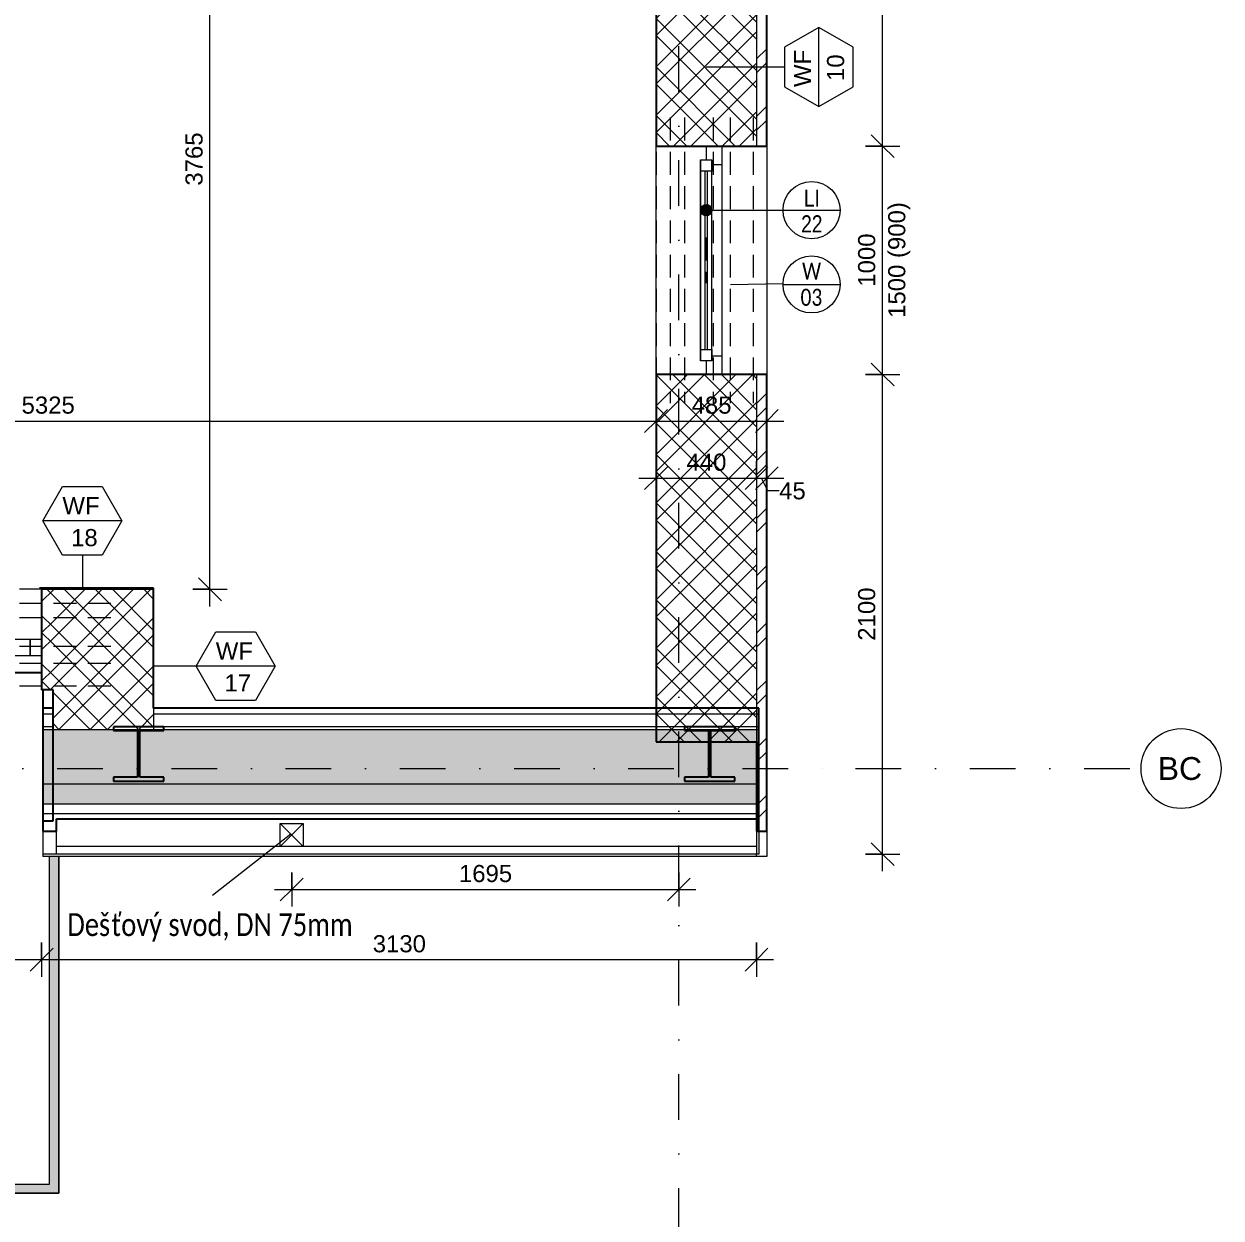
# Model space of a CAD drawing. Header units: millimetres. Extents: x -8668 to 43537, y -2985 to 58543.
# Drawn here: x 17953 to 23195, y 41984 to 47213 of the extents above; entities that cross this region are included whole.
import ezdxf

# ---------------------------------------------------------------- set-up
doc = ezdxf.new("R2010")
doc.units = ezdxf.units.MM
doc.linetypes.add('HA_Dash_3mm-S1mm', pattern=[150, 100, -50])
doc.linetypes.add('HA_DashDot_10mm-S3mm', pattern=[500, 200, -150, 0, -150])
for name, color, linetype, lineweight in [('A-____-____-DIMS', 9, 'Continuous', 5), ('A-____-____-DIMS-50', 9, 'Continuous', 5), ('A-AREA-____-OTLN', 9, 'Continuous', 25), ('A-DETL-____-THIN', 9, 'Continuous', 9), ('A-FLOR-HRAL-OTLN', 9, 'Continuous', 9), ('A-GENM-____-HDLN', 9, 'HA_Dash_3mm-S1mm', 9), ('A-GENM-____-IDEN', 9, 'Continuous', 9), ('A-GENM-____-OTLN', 9, 'Continuous', 9), ('A-GLAZ-____-IDEN', 9, 'Continuous', 9), ('A-GLAZ-____-MCUT', 9, 'Continuous', 5), ('A-GLAZ-____-OTLN', 9, 'Continuous', 5), ('A-GLAZ-CURT-MCUT', 9, 'Continuous', 5), ('A-GLAZ-CURT-OTLN', 9, 'Continuous', 5), ('A-GLAZ-CWMG-MCUT', 9, 'Continuous', 5), ('A-GLAZ-CWMG-OTLN', 9, 'Continuous', 5), ('A-ROOF-____-MCUT', 9, 'Continuous', 25), ('A-ROOF-____-OTLN', 9, 'Continuous', 9), ('A-ROOF-____-PATT', 9, 'Continuous', 25), ('A-WALL-____-IDEN', 9, 'Continuous', 9), ('A-WALL-____-MCUT', 9, 'Continuous', 25), ('A-WALL-____-OTLN', 9, 'Continuous', 9), ('A-WALL-____-PATT', 9, 'Continuous', 25), ('G-____-____-TEXT', 9, 'Continuous', 5), ('M-HVAC-DUCT-OTLN', 9, 'Continuous', 9), ('S-BEAM-____-MCUT', 9, 'Continuous', 25), ('S-GRID-____-IDEN', 9, 'Continuous', 9), ('S-GRID-____-OTLN', 9, 'Continuous', 5)]:
    doc.layers.add(name, color=color, linetype=linetype, lineweight=lineweight)
doc.styles.add('Arial', font='arial.ttf', dxfattribs={"height": 100})
doc.styles.add('Arial_1', font='arial.ttf', dxfattribs={"height": 75})
doc.styles.add('Arial_2', font='arial.ttf', dxfattribs={"width": 0.8, "height": 75})
doc.styles.add('Calibri', font='calibri.ttf', dxfattribs={"width": 0.8, "height": 75})
doc.styles.add('Calibri_1', font='calibri.ttf', dxfattribs={"width": 0.8, "height": 100})
doc.dimstyles.new('Inner_Dimensions_1', dxfattribs={"dimscale": 304.8, "dimtxt": 76.519455, "dimasz": 0.328084, "dimexe": 0.246063, "dimexo": 0.0625, "dimgap": 0.032808, "dimtad": 1, "dimdec": 0, "dimzin": 0, "dimdsep": 46, "dimtxsty": 'Arial_1', "dimblk1": 'OBLIQUE', "dimblk2": 'OBLIQUE', "dimsah": 1, "dimcen": 0.09, "dimdle": 0.246063, "dimazin": 0, "dimtfac": 1, "dimtdec": 4, "dimtix": 1, "dimtmove": 0, "dimatfit": 3, "dimfxl": 0.246063, "dimfxlon": 1, "dimtvp": 1, "dimtolj": 1, "dimtzin": 0, "dimlwd": 9, "dimlwe": 9, "dimarcsym": 2})
doc.dimstyles.new('Inner_Dimensions_2', dxfattribs={"dimscale": 304.8, "dimtxt": 76.519455, "dimasz": 0.328084, "dimexe": 0.246063, "dimexo": 0.0625, "dimgap": 0.032808, "dimtad": 1, "dimdec": 0, "dimzin": 0, "dimdsep": 46, "dimtxsty": 'Arial_1', "dimblk1": 'OBLIQUE', "dimblk2": 'OBLIQUE', "dimsah": 1, "dimcen": 0.09, "dimdle": 0.246063, "dimazin": 0, "dimtfac": 1, "dimtdec": 4, "dimtix": 1, "dimtmove": 1, "dimatfit": 3, "dimfxl": 0.246063, "dimfxlon": 1, "dimtvp": 1, "dimtolj": 1, "dimtzin": 0, "dimlwd": 9, "dimlwe": 9, "dimarcsym": 2})
pattern_1 = [(45, (0, 0), (-106.066, 106.066), []), (45, (75, 0), (-106.066, 106.066), []), (315, (0, 0), (106.066, 106.066), []), (315, (75, 0), (106.066, 106.066), [])]
pattern_2 = [(0, (0, 0), (58.594, 33.829), [39.062, -78.125]), (120, (0, 0), (-58.593773, 33.829393), [39.062, -78.125]), (60, (0, 0), (0.000227, 67.658393), [0, -78.125, 39.062, 0])]

# ---------------------------------------------------------------- blocks, each defined once
blk = doc.blocks.new('BD Libus_IFC_ifc-1-DPS_2NP - B')
at = {"layer": 'S-BEAM-____-MCUT', "color": 7}
for p, q in [((18565.7, 44135.8), (18345.7, 44135.8)), ((18345.7, 44135.8), (18345.7, 44118.5)), ((18565.7, 44118.5), (18565.7, 44135.8)), ((21065.7, 44135.8), (20845.7, 44135.8)), ((20845.7, 44135.8), (20845.7, 44118.5)), ((21065.7, 44118.5), (21065.7, 44135.8)), ((18345.7, 44118.5), (18451, 44118.5)), ((18451, 44118.5), (18451, 43914.6)), ((18460.5, 43914.6), (18460.5, 44118.5)), ((18460.5, 44118.5), (18565.7, 44118.5)), ((20845.7, 44118.5), (20951, 44118.5)), ((20951, 44118.5), (20951, 43914.6)), ((20960.5, 43914.6), (20960.5, 44118.5)), ((20960.5, 44118.5), (21065.7, 44118.5)), ((18451, 43914.6), (18345.7, 43914.6)), ((18345.7, 43914.6), (18345.7, 43897.3)), ((18345.7, 43897.3), (18565.7, 43897.3)), ((18565.7, 43914.6), (18460.5, 43914.6)), ((18565.7, 43897.3), (18565.7, 43914.6)), ((20951, 43914.6), (20845.7, 43914.6)), ((20845.7, 43914.6), (20845.7, 43897.3)), ((20845.7, 43897.3), (21065.7, 43897.3)), ((21065.7, 43914.6), (20960.5, 43914.6)), ((21065.7, 43897.3), (21065.7, 43914.6))]:
    blk.add_line(p, q, dxfattribs=at)
blk = doc.blocks.new('HA_WD_SinglePanel - 1000x1500-1670803-DPS_2NP - B')
at = {"layer": 'A-GLAZ-____-MCUT'}
for p, q in [((-420, 70), (-500, 70)), ((-420, 25), (-420, 70)), ((500, 70), (420, 70)), ((420, 70), (420, 25)), ((-500, 0), (-440, 0)), ((-440, -25), (-440, 25)), ((-440, 25), (-390, 25)), ((-390, 25), (-390, -25)), ((390, 5), (-390, 5)), ((390, -25), (390, 25)), ((390, 25), (440, 25)), ((440, 25), (440, -25)), ((440, 0), (500, 0)), ((-390, -25), (-440, -25)), ((390, -5), (-390, -5)), ((440, -25), (390, -25))]:
    blk.add_line(p, q, dxfattribs=at)
at = {"layer": 'A-GLAZ-____-OTLN'}
for p, q in [((420, 70), (-420, 70)), ((440, 25), (-440, 25)), ((-440, -25), (-440, 25)), ((390, 25), (-390, 25)), ((440, 25), (440, -25)), ((-440, -25), (440, -25)), ((390, -25), (-390, -25))]:
    blk.add_line(p, q, dxfattribs=at)
blk = doc.blocks.new('Top Rail Type - Top Rail_Internal_-1473068-DPS_2NP - B')
at = {"layer": 'A-FLOR-HRAL-OTLN'}
for points in [[(15585.7, 42092.7), (15625.7, 42132.7), (15625.7, 43567.7), (15585.7, 43567.7), (15585.7, 43080.2)], [(18105.7, 42092.7), (18105.7, 43567.7), (18065.7, 43567.7), (18065.7, 42132.7)], [(18105.7, 42092.7), (18065.7, 42132.7), (15625.7, 42132.7), (15585.7, 42092.7), (17475.2, 42092.7)]]:
    blk.add_hatch(color=256, dxfattribs=at).paths.add_polyline_path(points)
for p, q in [((15585.7, 42092.7), (15585.7, 43567.7)), ((15625.7, 43567.7), (15625.7, 42132.7)), ((18065.7, 42132.7), (18065.7, 43567.7)), ((18105.7, 43567.7), (18105.7, 42092.7)), ((18105.7, 42092.7), (15585.7, 42092.7)), ((15625.7, 42132.7), (18065.7, 42132.7))]:
    blk.add_line(p, q, dxfattribs=at)
blk = doc.blocks.new('Top Rail Type - Top Rail_Internal_-V9-DPS_2NP - B')
at = {"layer": 'A-FLOR-HRAL-OTLN'}
for p, q in [((15585.7, 43567.7), (15585.7, 42092.7)), ((15625.7, 43567.7), (15625.7, 42132.7)), ((18065.7, 42132.7), (18065.7, 43567.7)), ((18105.7, 42092.7), (18105.7, 43567.7)), ((15585.7, 42092.7), (18105.7, 42092.7)), ((15625.7, 42132.7), (18065.7, 42132.7))]:
    blk.add_line(p, q, dxfattribs=at)
blk = doc.blocks.new('Systémový panel - Sklo-1713580-DPS_2NP - B')
at = {"layer": 'A-GLAZ-CURT-MCUT'}
for p, q in [((733.125, 70), (-733.125, 70)), ((-733.125, 70), (-733.125, 0)), ((733.125, 0), (733.125, 70)), ((-733.125, 0), (733.125, 0))]:
    blk.add_line(p, q, dxfattribs=at)
blk = doc.blocks.new('Obdélníková příčel - 50x70mm EXT-1518050-DPS_2NP - B')
at = {"layer": 'A-GLAZ-CWMG-MCUT'}
for p, q in [((0, 0), (-50, 0)), ((-50, 0), (-50, -70)), ((0, -70), (0, 0)), ((-50, -70), (0, -70))]:
    blk.add_line(p, q, dxfattribs=at)
blk = doc.blocks.new('TB_Porotherm KPVarioUNI_1250mm - TB_Porotherm KPVarioUNI_1250mm-1944691-DPS_2NP - B')
at = {"layer": 'A-GENM-____-HDLN'}
for p, q in [((-625, 205), (625, 205)), ((-625, 105), (625, 105)), ((-625, 30), (625, 30)), ((-100, 0), (100, 0)), ((-625, -95), (625, -95)), ((-625, -157.5), (625, -157.5)), ((-625, -220), (625, -220))]:
    blk.add_line(p, q, dxfattribs=at)
blk = doc.blocks.new('TB_Porotherm KPVarioUNI_3000mm - TB_Porotherm KPVarioUNI_3000mm-1959484-DPS_2NP - B')
at = {"layer": 'A-GENM-____-HDLN'}
for p, q in [((-1500, 205), (1500, 205)), ((-1500, 105), (1500, 105)), ((-1500, 30), (1500, 30)), ((-100, 0), (100, 0)), ((-1500, -95), (1500, -95)), ((-1500, -157.5), (1500, -157.5)), ((-1500, -220), (1500, -220))]:
    blk.add_line(p, q, dxfattribs=at)
blk = doc.blocks.new('Grid - Radius 3_5mm-353793-DPS_2NP - B')
at = {"layer": 'S-GRID-____-IDEN'}
blk.add_circle((0, 0), 3.5, dxfattribs=at)
blk = doc.blocks.new('DIMBLOCK38-DPS_2NP - B')
at = {"layer": 'A-____-____-DIMS-50', "lineweight": 9}
for p, q in [((18767.8, 48502.7), (18717.8, 48552.7)), ((18692.8, 48502.7), (18842.8, 48502.7)), ((18767.8, 48502.7), (18692.8, 48502.7)), ((18767.8, 44662.7), (18767.8, 48502.7)), ((18767.8, 48502.7), (18817.8, 48452.7)), ((18767.8, 44737.7), (18717.8, 44787.7)), ((18692.8, 44737.7), (18842.8, 44737.7)), ((18767.8, 44737.7), (18692.8, 44737.7)), ((18767.8, 44737.7), (18817.8, 44687.7))]:
    blk.add_line(p, q, dxfattribs=at)
at = {"layer": 'A-____-____-DIMS-50', "color": 0, "lineweight": 9, "insert": (18660.4, 46504.9), "char_height": 75, "width": 276.883, "attachment_point": 1, "rotation": 90, "line_spacing_factor": 0.941778, "style": 'Arial_1'}
blk.add_mtext('3765', dxfattribs=at)
blk = doc.blocks.new('_Oblique')
at = {"color": 0, "linetype": 'ByBlock', "lineweight": -2}
blk.add_line((-0.5, -0.5), (0.5, 0.5), dxfattribs=at)
blk = doc.blocks.new('DIMBLOCK79-DPS_2NP - B')
at = {"layer": 'A-____-____-DIMS-50', "lineweight": 9}
for p, q in [((15395.7, 45549.2), (15395.7, 45399.2)), ((15395.7, 45474.2), (15395.7, 45549.2)), ((15395.7, 45474.2), (15445.7, 45524.2)), ((20720.7, 45549.2), (20720.7, 45399.2)), ((20720.7, 45474.2), (20720.7, 45549.2)), ((20720.7, 45474.2), (20770.7, 45524.2)), ((15395.7, 45474.2), (15345.7, 45424.2)), ((15395.7, 45474.2), (20720.7, 45474.2)), ((20720.7, 45474.2), (20670.7, 45424.2))]:
    blk.add_line(p, q, dxfattribs=at)
at = {"layer": 'A-____-____-DIMS-50', "color": 0, "lineweight": 9, "insert": (17942.8, 45581.6), "char_height": 75, "width": 276.883, "attachment_point": 1, "line_spacing_factor": 0.941778, "style": 'Arial_1'}
blk.add_mtext('5325', dxfattribs=at)
blk = doc.blocks.new('DIMBLOCK80-DPS_2NP - B')
at = {"layer": 'A-____-____-DIMS-50', "lineweight": 9}
for p, q in [((20720.7, 45549.2), (20720.7, 45399.2)), ((20720.7, 45474.2), (20720.7, 45549.2)), ((20720.7, 45474.2), (20770.7, 45524.2)), ((21205.7, 45549.2), (21205.7, 45399.2)), ((21205.7, 45474.2), (21205.7, 45549.2)), ((21205.7, 45474.2), (21255.7, 45524.2)), ((20720.7, 45474.2), (20670.7, 45424.2)), ((20720.7, 45474.2), (21280.7, 45474.2)), ((21205.7, 45474.2), (21155.7, 45424.2))]:
    blk.add_line(p, q, dxfattribs=at)
at = {"layer": 'A-____-____-DIMS-50', "color": 0, "lineweight": 9, "insert": (20876.7, 45581.6), "char_height": 75, "width": 207.662, "attachment_point": 1, "line_spacing_factor": 0.941778, "style": 'Arial_1'}
blk.add_mtext('485', dxfattribs=at)
blk = doc.blocks.new('DIMBLOCK92-DPS_2NP - B')
at = {"layer": 'A-____-____-DIMS-50', "lineweight": 9}
for p, q in [((18030.7, 43190.7), (18030.7, 43040.7)), ((18030.7, 43115.7), (18030.7, 43190.7)), ((18030.7, 43115.7), (18080.7, 43165.7)), ((21160.7, 43190.7), (21160.7, 43040.7)), ((21160.7, 43115.7), (21160.7, 43190.7)), ((21160.7, 43115.7), (21210.7, 43165.7)), ((18030.7, 43115.7), (17980.7, 43065.7)), ((21235.7, 43115.7), (18030.7, 43115.7)), ((21160.7, 43115.7), (21110.7, 43065.7))]:
    blk.add_line(p, q, dxfattribs=at)
at = {"layer": 'A-____-____-DIMS-50', "color": 0, "lineweight": 9, "insert": (19480.3, 43223), "char_height": 75, "width": 276.883, "attachment_point": 1, "line_spacing_factor": 0.941778, "style": 'Arial_1'}
blk.add_mtext('3130', dxfattribs=at)
blk = doc.blocks.new('DIMBLOCK93-DPS_2NP - B')
at = {"layer": 'A-____-____-DIMS-50', "lineweight": 9}
for p, q in [((15630.7, 43190.7), (15630.7, 43040.7)), ((15630.7, 43115.7), (15630.7, 43190.7)), ((15630.7, 43115.7), (15680.7, 43165.7)), ((18030.7, 43190.7), (18030.7, 43040.7)), ((18030.7, 43115.7), (18030.7, 43190.7)), ((18030.7, 43115.7), (18080.7, 43165.7)), ((15630.7, 43115.7), (15580.7, 43065.7)), ((18030.7, 43115.7), (15630.7, 43115.7)), ((18030.7, 43115.7), (17980.7, 43065.7))]:
    blk.add_line(p, q, dxfattribs=at)
at = {"layer": 'A-____-____-DIMS-50', "color": 0, "lineweight": 9, "insert": (16715.3, 43223), "char_height": 75, "width": 276.883, "attachment_point": 1, "line_spacing_factor": 0.941778, "style": 'Arial_1'}
blk.add_mtext('2400', dxfattribs=at)
blk = doc.blocks.new('DIMBLOCK103-DPS_2NP - B')
at = {"layer": 'A-____-____-DIMS-50', "lineweight": 9}
for p, q in [((21712.8, 45677.7), (21662.8, 45727.7)), ((21637.8, 45677.7), (21787.8, 45677.7)), ((21712.8, 45677.7), (21637.8, 45677.7)), ((21712.8, 43502.7), (21712.8, 45677.7)), ((21712.8, 45677.7), (21762.8, 45627.7)), ((21712.8, 43577.7), (21662.8, 43627.7)), ((21637.8, 43577.7), (21787.8, 43577.7)), ((21712.8, 43577.7), (21637.8, 43577.7)), ((21712.8, 43577.7), (21762.8, 43527.7))]:
    blk.add_line(p, q, dxfattribs=at)
at = {"layer": 'A-____-____-DIMS-50', "color": 0, "lineweight": 9, "insert": (21605.4, 44512.4), "char_height": 75, "width": 276.883, "attachment_point": 1, "rotation": 90, "line_spacing_factor": 0.941778, "style": 'Arial_1'}
blk.add_mtext('2100', dxfattribs=at)
blk = doc.blocks.new('DIMBLOCK104-DPS_2NP - B')
at = {"layer": 'A-____-____-DIMS-50', "lineweight": 9}
for p, q in [((21712.8, 46677.7), (21662.8, 46727.7)), ((21637.8, 46677.7), (21787.8, 46677.7)), ((21712.8, 46677.7), (21637.8, 46677.7)), ((21712.8, 45677.7), (21712.8, 46677.7)), ((21712.8, 46677.7), (21762.8, 46627.7)), ((21712.8, 45677.7), (21662.8, 45727.7)), ((21637.8, 45677.7), (21787.8, 45677.7)), ((21712.8, 45677.7), (21637.8, 45677.7)), ((21712.8, 45677.7), (21762.8, 45627.7))]:
    blk.add_line(p, q, dxfattribs=at)
at = {"layer": 'A-____-____-DIMS-50', "color": 0, "lineweight": 9, "insert": (21605.4, 46062.4), "char_height": 75, "width": 276.883, "attachment_point": 1, "rotation": 90, "line_spacing_factor": 0.941778, "style": 'Arial_1'}
blk.add_mtext('1000', dxfattribs=at)
blk = doc.blocks.new('DIMBLOCK105-DPS_2NP - B')
at = {"layer": 'A-____-____-DIMS-50', "lineweight": 9}
for p, q in [((21637.8, 48802.7), (21787.8, 48802.7)), ((21712.8, 48802.7), (21637.8, 48802.7)), ((21712.8, 48802.7), (21662.8, 48852.7)), ((21712.8, 46677.7), (21712.8, 48802.7)), ((21712.8, 48802.7), (21762.8, 48752.7)), ((21712.8, 46677.7), (21662.8, 46727.7)), ((21637.8, 46677.7), (21787.8, 46677.7)), ((21712.8, 46677.7), (21637.8, 46677.7)), ((21712.8, 46677.7), (21762.8, 46627.7))]:
    blk.add_line(p, q, dxfattribs=at)
at = {"layer": 'A-____-____-DIMS-50', "color": 0, "lineweight": 9, "insert": (21605.4, 47624.9), "char_height": 75, "width": 276.883, "attachment_point": 1, "rotation": 90, "line_spacing_factor": 0.941778, "style": 'Arial_1'}
blk.add_mtext('2125', dxfattribs=at)
blk = doc.blocks.new('HA_TAG_WD - Type Mark-1536199-DPS_2NP - B')
at = {"layer": 'A-GLAZ-____-IDEN'}
blk.add_line((-2.5, 0), (2.5, 0), dxfattribs=at)
blk.add_circle((0, 0), 2.5, dxfattribs=at)
blk = doc.blocks.new('HA_TAG_WA_Partitions - Group _ Type Mark-556634-DPS_2NP - B')
at = {"layer": 'A-WALL-____-IDEN'}
for p, q in [((-1.73, 3), (-3.46, 0)), ((1.73, 3), (-1.73, 3)), ((3.46, 0), (1.73, 3)), ((-3.46, 0), (3.46, 0)), ((-3.46, 0), (-1.73, -3)), ((1.73, -3), (3.46, 0)), ((-1.73, -3), (1.73, -3))]:
    blk.add_line(p, q, dxfattribs=at)
blk = doc.blocks.new('HA_TAG_GM_Products - Generic-588599-DPS_2NP - B')
at = {"layer": 'A-GENM-____-IDEN'}
blk.add_line((-2.5, 0), (2.5, 0), dxfattribs=at)
blk.add_circle((0, 0), 2.5, dxfattribs=at)
blk = doc.blocks.new('DIMBLOCK269-DPS_2NP - B')
at = {"layer": 'A-____-____-DIMS-50', "lineweight": 9}
for p, q in [((19125.7, 43498.1), (19125.7, 43348.1)), ((19125.7, 43423.1), (19125.7, 43498.1)), ((19125.7, 43423.1), (19175.7, 43473.1)), ((20820.7, 43498.1), (20820.7, 43348.1)), ((20820.7, 43423.1), (20820.7, 43498.1)), ((20820.7, 43423.1), (20870.7, 43473.1)), ((19050.7, 43423.1), (20895.7, 43423.1)), ((19125.7, 43423.1), (19075.7, 43373.1)), ((20820.7, 43423.1), (20770.7, 43373.1))]:
    blk.add_line(p, q, dxfattribs=at)
at = {"layer": 'A-____-____-DIMS-50', "color": 0, "lineweight": 9, "insert": (19857.8, 43530.5), "char_height": 75, "width": 276.883, "attachment_point": 1, "line_spacing_factor": 0.941778, "style": 'Arial_1'}
blk.add_mtext('1695', dxfattribs=at)
blk = doc.blocks.new('DIMBLOCK302-DPS_2NP - B')
at = {"layer": 'A-____-____-DIMS-50', "lineweight": 9}
for p, q in [((20720.7, 45299.2), (20720.7, 45149.2)), ((20720.7, 45224.2), (20720.7, 45299.2)), ((21160.7, 45299.2), (21160.7, 45149.2)), ((21160.7, 45224.2), (21160.7, 45299.2)), ((20720.7, 45224.2), (20770.7, 45274.2)), ((21160.7, 45224.2), (21210.7, 45274.2)), ((20645.7, 45224.2), (21160.7, 45224.2)), ((20720.7, 45224.2), (20670.7, 45174.2)), ((21160.7, 45224.2), (21110.7, 45174.2))]:
    blk.add_line(p, q, dxfattribs=at)
at = {"layer": 'A-____-____-DIMS-50', "color": 0, "lineweight": 9, "insert": (20854.2, 45331.6), "char_height": 75, "width": 207.662, "attachment_point": 1, "line_spacing_factor": 0.941778, "style": 'Arial_1'}
blk.add_mtext('440', dxfattribs=at)
blk = doc.blocks.new('DIMBLOCK303-DPS_2NP - B')
at = {"layer": 'A-____-____-DIMS-50', "lineweight": 9}
for p, q in [((21160.7, 45299.2), (21160.7, 45149.2)), ((21160.7, 45224.2), (21160.7, 45299.2)), ((21205.7, 45299.2), (21205.7, 45149.2)), ((21205.7, 45224.2), (21205.7, 45299.2)), ((21160.7, 45224.2), (21210.7, 45274.2)), ((21205.7, 45224.2), (21255.7, 45274.2)), ((21160.7, 45224.2), (21110.7, 45174.2)), ((21205.7, 45224.2), (21155.7, 45174.2)), ((21160.7, 45224.2), (21280.7, 45224.2)), ((21209.9, 45168), (21183.2, 45224.2)), ((21259.9, 45168), (21209.9, 45168))]:
    blk.add_line(p, q, dxfattribs=at)
at = {"layer": 'A-____-____-DIMS-50', "color": 0, "lineweight": 9, "insert": (21259.9, 45206.5), "char_height": 75, "width": 138.441, "attachment_point": 1, "line_spacing_factor": 0.941778, "style": 'Arial_1'}
blk.add_mtext('45', dxfattribs=at)

msp = doc.modelspace()

# ---------------------------------------------------------------- hatches: boundary and pattern name
at = {"layer": 'A-GENM-____-IDEN'}
h = msp.add_hatch(color=256, dxfattribs=at)
edge = h.paths.add_edge_path()
edge.add_arc((20940.7, 46397.7), 25, 0, 360)
at = {"layer": 'A-ROOF-____-PATT', "lineweight": 5}
h = msp.add_hatch(dxfattribs=at)
h.set_pattern_fill('FP_5', color=256, style=0, pattern_type=2)
h.set_pattern_definition(pattern_2)
h.paths.add_polyline_path([(7141.3, 43883.8), (9030.6, 43883.8), (9030.6, 44122.3), (5310.9, 44122.3), (5310.9, 43883.8), (5993.1, 43883.8)])
h.paths.add_polyline_path([(-6637.3, 43883.8), (-3694.4, 43883.8), (-3694.4, 44122.3), (-6829.3, 44122.3), (-6829.3, 43883.8)])
h.paths.add_polyline_path([(21170.7, 43883.8), (21170.7, 44122.3), (18035.6, 44122.3), (18035.6, 43883.8), (20919.9, 43883.8)])
h.paths.add_polyline_path([(-1289.4, 43883.8), (-512.8, 43883.8), (-512.8, 44122.3), (-1289.4, 44122.3)])
h.paths.add_polyline_path([(15630.6, 43883.8), (15630.6, 44122.3), (14854.2, 44122.3), (14854.2, 43883.8), (15465.8, 43883.8)])
h.paths.add_polyline_path([(529.2, 43883.8), (1305.6, 43883.8), (1305.6, 44122.3), (529.2, 44122.3), (529.2, 43958.3)])
h.paths.add_polyline_path([(13035.6, 43883.8), (13812.2, 43883.8), (13812.2, 44122.3), (13035.6, 44122.3)])
h = msp.add_hatch(dxfattribs=at)
h.set_pattern_fill('FP_5', color=256, style=0, pattern_type=2)
h.set_pattern_definition(pattern_2)
h.paths.add_polyline_path([(-6829.3, 43797), (-3694.4, 43797), (-3694.4, 43883.8), (-6829.3, 43883.8), (-6829.3, 43849.2)])
h.paths.add_polyline_path([(21170.7, 43797), (21170.7, 43883.8), (18035.6, 43883.8), (18035.6, 43797), (20919.9, 43797)])
h.paths.add_polyline_path([(-1289.4, 43797), (-512.8, 43797), (-512.8, 43883.8), (-1289.4, 43883.8), (-1289.4, 43849.2)])
h.paths.add_polyline_path([(529.2, 43797), (1305.6, 43797), (1305.6, 43883.8), (529.2, 43883.8), (529.2, 43823)])
h.paths.add_polyline_path([(15465.8, 43797), (15630.6, 43797), (15630.6, 43883.8), (14854.2, 43883.8), (14854.2, 43797), (15178.8, 43797)])
h.paths.add_polyline_path([(5310.9, 43797), (9030.6, 43797), (9030.6, 43883.8), (5310.9, 43883.8), (5310.9, 43849.2)])
h.paths.add_polyline_path([(13035.6, 43797), (13812.2, 43797), (13812.2, 43883.8), (13035.6, 43883.8), (13035.6, 43849.2)])
at = {"layer": 'A-WALL-____-PATT', "lineweight": 5}
h = msp.add_hatch(dxfattribs=at)
h.set_pattern_fill('FP_4', color=256, style=0, pattern_type=2)
h.set_pattern_definition([(45, (0, 0), (-125.7236, 125.7236), []), (45, (0, 190.5), (-125.7236, 125.7236), [])])
h.paths.add_polyline_path([(21160.7, 43677.8), (21205.7, 43677.8), (21205.7, 45677.7), (21160.7, 45677.7), (21160.7, 43849.2)])
h.paths.add_polyline_path([(21205.7, 46677.7), (21205.7, 48802.7), (21160.7, 48802.7), (21160.7, 46677.7)])
h.paths.add_polyline_path([(21205.7, 49427.7), (21205.7, 51252.7), (21160.7, 51252.7), (21160.7, 49427.7)])
h.paths.add_polyline_path([(21160.7, 51877.7), (21205.7, 51877.7), (21205.7, 53377.7), (21160.7, 53377.7), (21160.7, 52308)])
h.paths.add_polyline_path([(21160.7, 54377.7), (21205.7, 54377.7), (21205.7, 55987.7), (21160.7, 55987.7), (21160.7, 55502.7)])
h = msp.add_hatch(dxfattribs=at)
h.set_pattern_fill('FP_1', color=256, style=0, pattern_type=2)
h.set_pattern_definition(pattern_1)
h.paths.add_polyline_path([(20919.9, 44069.3), (21160.7, 44069.3), (21160.7, 45677.7), (20720.7, 45677.7), (20720.7, 44069.3)])
h.paths.add_polyline_path([(20720.7, 46677.7), (21160.7, 46677.7), (21160.7, 48802.7), (20720.7, 48802.7), (20720.7, 47694.1)])
h.paths.add_polyline_path([(21010.7, 49427.7), (21160.7, 49427.7), (21160.7, 49652.7), (20720.7, 49652.7), (20720.7, 49427.7), (20965.7, 49427.7)])
h = msp.add_hatch(dxfattribs=at)
h.set_pattern_fill('FP_1', color=256, style=0, pattern_type=2)
h.set_pattern_definition(pattern_1)
h.paths.add_polyline_path([(18049.3, 44297.7), (18080.7, 44297.7), (18080.7, 44737.7), (18030.7, 44737.7), (18030.7, 44297.7)])
h.paths.add_polyline_path([(15630.7, 44297.7), (15630.7, 44737.7), (15585.7, 44737.7), (15585.7, 44297.7)])
h = msp.add_hatch(dxfattribs=at)
h.set_pattern_fill('FP_1', color=256, style=0, pattern_type=2)
h.set_pattern_definition(pattern_1)
h.paths.add_polyline_path([(18336.4, 44122.3), (18520.7, 44122.3), (18520.7, 44737.7), (18080.7, 44737.7), (18080.7, 44122.3)])

# ---------------------------------------------------------------- linework, layer by layer
at = {"layer": 'A-AREA-____-OTLN'}
for p, q in [((18520.7, 44742.7), (18020.7, 44742.7)), ((18520.7, 44737.7), (18520.7, 44742.7)), ((15630.7, 44372.7), (18030.7, 44372.7))]:
    msp.add_line(p, q, dxfattribs=at)
at = {"layer": 'A-DETL-____-THIN'}
for p, q in [((18035.7, 45037.3), (18122.3, 45187.3)), ((18122.3, 45187.3), (18295.5, 45187.3)), ((18295.5, 45187.3), (18382.1, 45037.3)), ((18122.3, 44887.3), (18035.7, 45037.3)), ((18382.1, 45037.3), (18035.7, 45037.3)), ((18382.1, 45037.3), (18295.5, 44887.3)), ((18295.5, 44887.3), (18122.3, 44887.3)), ((18208.9, 44887.3), (18208.9, 44737.3)), ((18707.3, 44401), (18793.9, 44551)), ((18793.9, 44551), (18967.1, 44551)), ((18967.1, 44551), (19053.7, 44401)), ((18707.3, 44401), (18521, 44401)), ((18793.9, 44251), (18707.3, 44401)), ((19053.7, 44401), (18707.3, 44401)), ((19053.7, 44401), (18967.1, 44251)), ((18967.1, 44251), (18793.9, 44251))]:
    msp.add_line(p, q, dxfattribs=at)
at = {"layer": 'A-GENM-____-IDEN'}
msp.add_line((20940.7, 46397.7), (21277.1, 46397.7), dxfattribs=at)
msp.add_circle((20940.7, 46397.7), 25, dxfattribs=at)
at = {"layer": 'A-GLAZ-____-IDEN'}
msp.add_line((21046.8, 46072.7), (21277.1, 46077.1), dxfattribs=at)
at = {"layer": 'A-ROOF-____-MCUT'}
for p, q in [((18080.7, 44217.2), (18035.6, 44217.2)), ((18035.6, 44217.2), (18035.6, 43677.8)), ((21170.7, 44217.2), (18520.7, 44217.2)), ((21170.7, 43677.8), (21170.7, 44217.2)), ((18095.7, 43677.8), (18095.7, 43732.7)), ((18095.7, 43732.7), (21160.7, 43732.7)), ((21160.7, 43732.7), (21160.7, 43677.8)), ((18035.6, 43677.8), (18095.7, 43677.8)), ((21160.7, 43677.8), (21170.7, 43677.8))]:
    msp.add_line(p, q, dxfattribs=at)
at = {"layer": 'A-ROOF-____-MCUT', "lineweight": 9}
for p, q in [((18080.7, 44190.1), (18035.6, 44190.1)), ((21170.7, 44190.1), (18520.7, 44190.1)), ((18080.7, 44135.9), (18035.6, 44135.9)), ((21170.7, 44135.9), (18520.7, 44135.9)), ((21170.7, 44122.3), (18035.6, 44122.3)), ((21170.7, 43883.8), (18035.6, 43883.8)), ((21170.7, 43797), (18035.6, 43797)), ((21170.7, 43753.7), (18035.6, 43753.7))]:
    msp.add_line(p, q, dxfattribs=at)
at = {"layer": 'A-ROOF-____-OTLN'}
for p, q in [((18035.6, 43677.8), (18035.6, 43577.7)), ((18095.7, 43577.7), (18095.7, 43677.8)), ((21160.7, 43677.8), (21160.7, 43577.7)), ((21170.7, 43677.8), (21170.7, 43577.7)), ((18095.7, 43612.7), (21160.7, 43612.7)), ((21170.7, 43577.7), (18035.6, 43577.7))]:
    msp.add_line(p, q, dxfattribs=at)
at = {"layer": 'A-WALL-____-IDEN'}
msp.add_line((20940.7, 47024.6), (21283.7, 47024.6), dxfattribs=at)
at = {"layer": 'A-WALL-____-MCUT'}
for p, q in [((20720.7, 48802.7), (20720.7, 46677.7)), ((21205.7, 46677.7), (21205.7, 48802.7)), ((20720.7, 46677.7), (21205.7, 46677.7)), ((20720.7, 45677.7), (20720.7, 44069.3)), ((21205.7, 45677.7), (20720.7, 45677.7)), ((21205.7, 43677.8), (21205.7, 45677.7)), ((18030.7, 44737.7), (18030.7, 44297.7)), ((18520.7, 44737.7), (18030.7, 44737.7)), ((18520.7, 44217.2), (18520.7, 44737.7)), ((18080.7, 44297.7), (18030.7, 44297.7)), ((18035.7, 44297.7), (18035.7, 43724.2)), ((18080.7, 43724.2), (18080.7, 44297.7)), ((20720.7, 44069.3), (21160.7, 44069.3)), ((21160.7, 44069.3), (21160.7, 43732.7)), ((18035.7, 43724.2), (18080.7, 43724.2)), ((21170.7, 43677.8), (21205.7, 43677.8))]:
    msp.add_line(p, q, dxfattribs=at)
at = {"layer": 'A-WALL-____-MCUT', "lineweight": 9}
for p, q in [((21160.7, 48802.7), (21160.7, 46677.7)), ((21160.7, 45677.7), (21160.7, 44069.3)), ((18520.7, 44217.2), (18520.7, 44122.3))]:
    msp.add_line(p, q, dxfattribs=at)
at = {"layer": 'A-WALL-____-OTLN'}
for p, q in [((20720.7, 45677.7), (20720.7, 46677.7)), ((21205.7, 46677.7), (21205.7, 45677.7)), ((21205.7, 43677.8), (21205.7, 43567.7)), ((18035.7, 43577.7), (18035.7, 43567.7)), ((21205.7, 43567.7), (18035.7, 43567.7)), ((21160.7, 43567.7), (21160.7, 43577.7))]:
    msp.add_line(p, q, dxfattribs=at)
at = {"layer": 'G-____-____-TEXT', "color": 10, "lineweight": 9}
msp.add_line((19121.3, 43665.4), (18779.3, 43396.4), dxfattribs=at)
at = {"layer": 'M-HVAC-DUCT-OTLN', "lineweight": 5}
for p, q in [((19174.8, 43612.7), (19075.7, 43711.8)), ((19075.7, 43711.8), (19175.7, 43711.8)), ((19075.7, 43612.7), (19075.7, 43711.8)), ((19175.7, 43711.8), (19076.6, 43612.7)), ((19175.7, 43711.8), (19175.7, 43612.7))]:
    msp.add_line(p, q, dxfattribs=at)
at = {"layer": 'S-GRID-____-OTLN', "linetype": 'HA_DashDot_10mm-S3mm', "lineweight": 9}
for p, q in [((20820.7, 38414.3), (20820.7, 56942.9)), ((-6906.2, 43952.7), (21594.8, 43952.7)), ((21594.8, 43952.7), (22844.8, 43952.7))]:
    msp.add_line(p, q, dxfattribs=at)

# ---------------------------------------------------------------- block references
at = {"lineweight": 5}
msp.add_blockref('BD Libus_IFC_ifc-1-DPS_2NP - B', (0, 0), dxfattribs=at)
at = {"layer": 'A-FLOR-HRAL-OTLN'}
for name in ['Top Rail Type - Top Rail_Internal_-1473068-DPS_2NP - B', 'Top Rail Type - Top Rail_Internal_-V9-DPS_2NP - B']:
    msp.add_blockref(name, (0, 0), dxfattribs=at)
at = {"layer": 'A-GENM-____-IDEN', "xscale": 49.99999999999998, "yscale": 49.99999999999998, "zscale": 49.99999999999998}
msp.add_blockref('HA_TAG_GM_Products - Generic-588599-DPS_2NP - B', (21402.1, 46397.7), dxfattribs=at)
at = {"layer": 'A-GENM-____-OTLN'}
for name, p, rotation in [('TB_Porotherm KPVarioUNI_1250mm - TB_Porotherm KPVarioUNI_1250mm-1944691-DPS_2NP - B', (20940.7, 46177.7), 270.0000000000008), ('TB_Porotherm KPVarioUNI_3000mm - TB_Porotherm KPVarioUNI_3000mm-1959484-DPS_2NP - B', (16833.2, 44517.7), 180)]:
    msp.add_blockref(name, p, dxfattribs=dict(at, rotation=rotation))
at = {"layer": 'A-GLAZ-____-IDEN', "xscale": 49.99999999999998, "yscale": 49.99999999999998, "zscale": 49.99999999999998}
msp.add_blockref('HA_TAG_WD - Type Mark-1536199-DPS_2NP - B', (21402.1, 46072.7), dxfattribs=at)
at = {"layer": 'A-GLAZ-____-OTLN', "rotation": 269.9999999999998}
msp.add_blockref('HA_WD_SinglePanel - 1000x1500-1670803-DPS_2NP - B', (20940.7, 46177.7), dxfattribs=at)
at = {"layer": 'A-GLAZ-CURT-OTLN', "rotation": 180}
msp.add_blockref('Systémový panel - Sklo-1713580-DPS_2NP - B', (17247.6, 44517.7), dxfattribs=at)
at = {"layer": 'A-GLAZ-CWMG-OTLN'}
msp.add_blockref('Obdélníková příčel - 50x70mm EXT-1518050-DPS_2NP - B', (18030.7, 44517.7), dxfattribs=at)
at = {"layer": 'A-WALL-____-IDEN', "xscale": 49.99999999999998, "yscale": 49.99999999999998, "zscale": 49.99999999999998, "rotation": 89.99999999999972}
msp.add_blockref('HA_TAG_WA_Partitions - Group _ Type Mark-556634-DPS_2NP - B', (21433.7, 47024.6), dxfattribs=at)
at = {"layer": 'S-GRID-____-IDEN', "xscale": 49.99999999999998, "yscale": 49.99999999999998, "zscale": 49.99999999999998, "rotation": 269.9999999999996}
msp.add_blockref('Grid - Radius 3_5mm-353793-DPS_2NP - B', (23019.8, 43952.7), dxfattribs=at)

# ---------------------------------------------------------------- texts
at = {"layer": 'A-GENM-____-IDEN', "lineweight": 5, "char_height": 75, "attachment_point": 1, "style": 'Arial_2'}
for s, insert, width in [('LI', (21368.3, 46487.8), 86.582), ('22', (21356.3, 46375.1), 115.443)]:
    msp.add_mtext(s, dxfattribs=dict(at, insert=insert, width=width))
at = {"layer": 'A-GLAZ-____-IDEN', "lineweight": 5, "insert": (21737.3, 45925.9), "char_height": 75, "width": 629.325, "attachment_point": 1, "rotation": 90, "style": 'Arial_1'}
msp.add_mtext('1500 (900)', dxfattribs=at)
at = {"layer": 'A-GLAZ-____-IDEN', "lineweight": 5, "char_height": 75, "attachment_point": 1, "style": 'Calibri'}
for s, insert, width in [('W', (21360.3, 46168), 105.823), ('03', (21353.7, 46053.7), 121.856)]:
    msp.add_mtext(s, dxfattribs=dict(at, insert=insert, width=width))
at = {"layer": 'A-WALL-____-IDEN', "lineweight": 5, "char_height": 75, "attachment_point": 1, "rotation": 90, "style": 'Arial_1'}
for s, insert, width in [('WF', (21324.8, 46936.7), 208.439), ('10', (21469.3, 46963.2), 144.304)]:
    msp.add_mtext(s, dxfattribs=dict(at, insert=insert, width=width))
at = {"layer": 'G-____-____-TEXT', "color": 7, "lineweight": 9, "attachment_point": 1}
for s, insert, char_height, width, style in [('WF', (18121.5, 45141.3), 75, 208.439, 'Arial_1'), ('18', (18159.5, 45001.3), 75, 144.304, 'Arial_1'), ('WF', (18793.1, 44505), 75, 208.439, 'Arial_1'), ('17', (18831.1, 44365), 75, 144.304, 'Arial_1'), ('Deš', (18142.9, 43319.2), 100, 234.093, 'Calibri_1'), ('ťový svod, DN 75mm', (18336.1, 43319.2), 100, 1305.147, 'Calibri_1')]:
    msp.add_mtext(s, dxfattribs=dict(at, insert=insert, char_height=char_height, width=width, style=style))
at = {"layer": 'S-GRID-____-IDEN', "lineweight": 5, "insert": (22917.6, 44002.8), "char_height": 100, "width": 240.506, "attachment_point": 1, "style": 'Arial'}
msp.add_mtext('BC', dxfattribs=at)

# ---------------------------------------------------------------- dimensions: what is measured, and where the dimension line sits
at = {"layer": 'A-____-____-DIMS', "lineweight": 9}
for base, p1, p2, override, picture, middle in [((21712.8, 48802.7), (21637.8, 46677.7), (21637.8, 48802.7), {"dimpost": '<>', "dimfxl": 2125}, 'DIMBLOCK105-DPS_2NP - B', (21664.5, 47740.2)), ((18767.8, 48502.7), (18692.8, 44737.7), (18692.8, 48502.7), {"dimpost": '<>', "dimfxl": 3765}, 'DIMBLOCK38-DPS_2NP - B', (18719.5, 46620.2)), ((21712.8, 46677.7), (21637.8, 45677.7), (21637.8, 46677.7), {"dimpost": '<>', "dimfxl": 1000}, 'DIMBLOCK104-DPS_2NP - B', (21664.5, 46177.7)), ((21712.8, 45677.7), (21637.8, 43577.7), (21637.8, 45677.7), {"dimpost": '<>', "dimfxl": 2100}, 'DIMBLOCK103-DPS_2NP - B', (21664.5, 44627.7))]:
    dim = msp.add_linear_dim(base=base, p1=p1, p2=p2, angle=90, dimstyle='Inner_Dimensions_1', override=override, dxfattribs=at)
    dim.commit()
    dim.dimension.update_dxf_attribs({"geometry": picture, "text_midpoint": middle})
for base, p1, p2, override, picture, middle in [((20720.7, 45474.2), (15395.7, 45549.2), (20720.7, 45549.2), {"dimpost": '<>', "dimfxl": 5325}, 'DIMBLOCK79-DPS_2NP - B', (18058.2, 45522.6)), ((21205.7, 45474.2), (20720.7, 45549.2), (21205.7, 45549.2), {"dimpost": '<>', "dimfxl": 485}, 'DIMBLOCK80-DPS_2NP - B', (20963.2, 45522.5)), ((21160.7, 45224.2), (20720.7, 45299.2), (21160.7, 45299.2), {"dimpost": '<>', "dimfxl": 440}, 'DIMBLOCK302-DPS_2NP - B', (20940.7, 45272.5)), ((20820.7, 43423.1), (19125.7, 43498.1), (20820.7, 43498.1), {"dimpost": '<>', "dimfxl": 1695}, 'DIMBLOCK269-DPS_2NP - B', (19973.2, 43471.4)), ((15630.7, 43115.7), (18030.7, 43190.7), (15630.7, 43190.7), {"dimpost": '<>', "dimfxl": 2400}, 'DIMBLOCK93-DPS_2NP - B', (16830.7, 43164)), ((18030.7, 43115.7), (21160.7, 43190.7), (18030.7, 43190.7), {"dimpost": '<>', "dimfxl": 3130}, 'DIMBLOCK92-DPS_2NP - B', (19595.7, 43164))]:
    dim = msp.add_linear_dim(base=base, p1=p1, p2=p2, dimstyle='Inner_Dimensions_1', override=override, dxfattribs=at)
    dim.commit()
    dim.dimension.update_dxf_attribs({"geometry": picture, "text_midpoint": middle})
dim = msp.add_linear_dim(base=(21205.7, 45224.2), p1=(21160.7, 45299.2), p2=(21205.7, 45299.2), dimstyle='Inner_Dimensions_2', override={"dimpost": '<>', "dimfxl": 45}, dxfattribs=at)
dim.commit()
dim.dimension.update_dxf_attribs({"geometry": 'DIMBLOCK303-DPS_2NP - B', "text_midpoint": (21329.2, 45156.5), "dimtype": 160})

doc.saveas('drawing.dxf')
